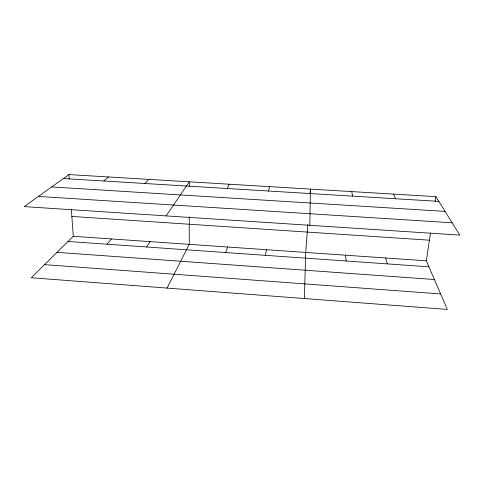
<?xml version="1.0" encoding="UTF-8"?>
<svg xmlns="http://www.w3.org/2000/svg" width="484" height="484" viewBox="0 0 484 484"><rect width="100%" height="100%" fill="white"/><g stroke="black" fill="none" stroke-linecap="round" stroke-linejoin="round"><path stroke-width="0.73" d="M189.268 216.905L189.25 244.347L167.077 288.089M189.292 186.352L189.298 181.815L166.115 215.9M309.827 225.302L310.401 189.099L310.075 193.539M304.345 298.543L305.743 252.436L307.788 224.649M426.325 260.803L73.278 236.295L31.272 277.749L447.325 309.427L426.325 260.803L430.5 232.925M435.164 201.725L435.927 196.655L68.903 174.573L24.2 206.614L459.8 235.115L435.927 196.655M265.413 255.334L266.466 249.708M268.529 191.023L269.552 186.642M225.726 252.545L227.637 247.009M227.232 188.512L229.186 184.216M146.537 246.979L150.143 241.631M107.061 244.208L111.489 238.951M144.904 183.503L148.685 179.37M103.885 181.01L108.555 176.956M63.362 178.542L438.861 201.38M51.667 186.927L445.074 211.393M38.411 196.425L452.159 222.803M71.868 216.433L429.411 240.191M68.038 241.468L428.927 266.817M57.015 252.346L434.408 279.522M44.564 264.633L440.634 293.945M393.577 194.108L395.488 198.743M385.663 257.984L387.315 263.895M351.741 191.591L352.648 196.135M345.473 255.189L346.205 261.009M68.903 174.573L69.218 179.044M71.39 209.693L73.278 236.295"/></g></svg>
